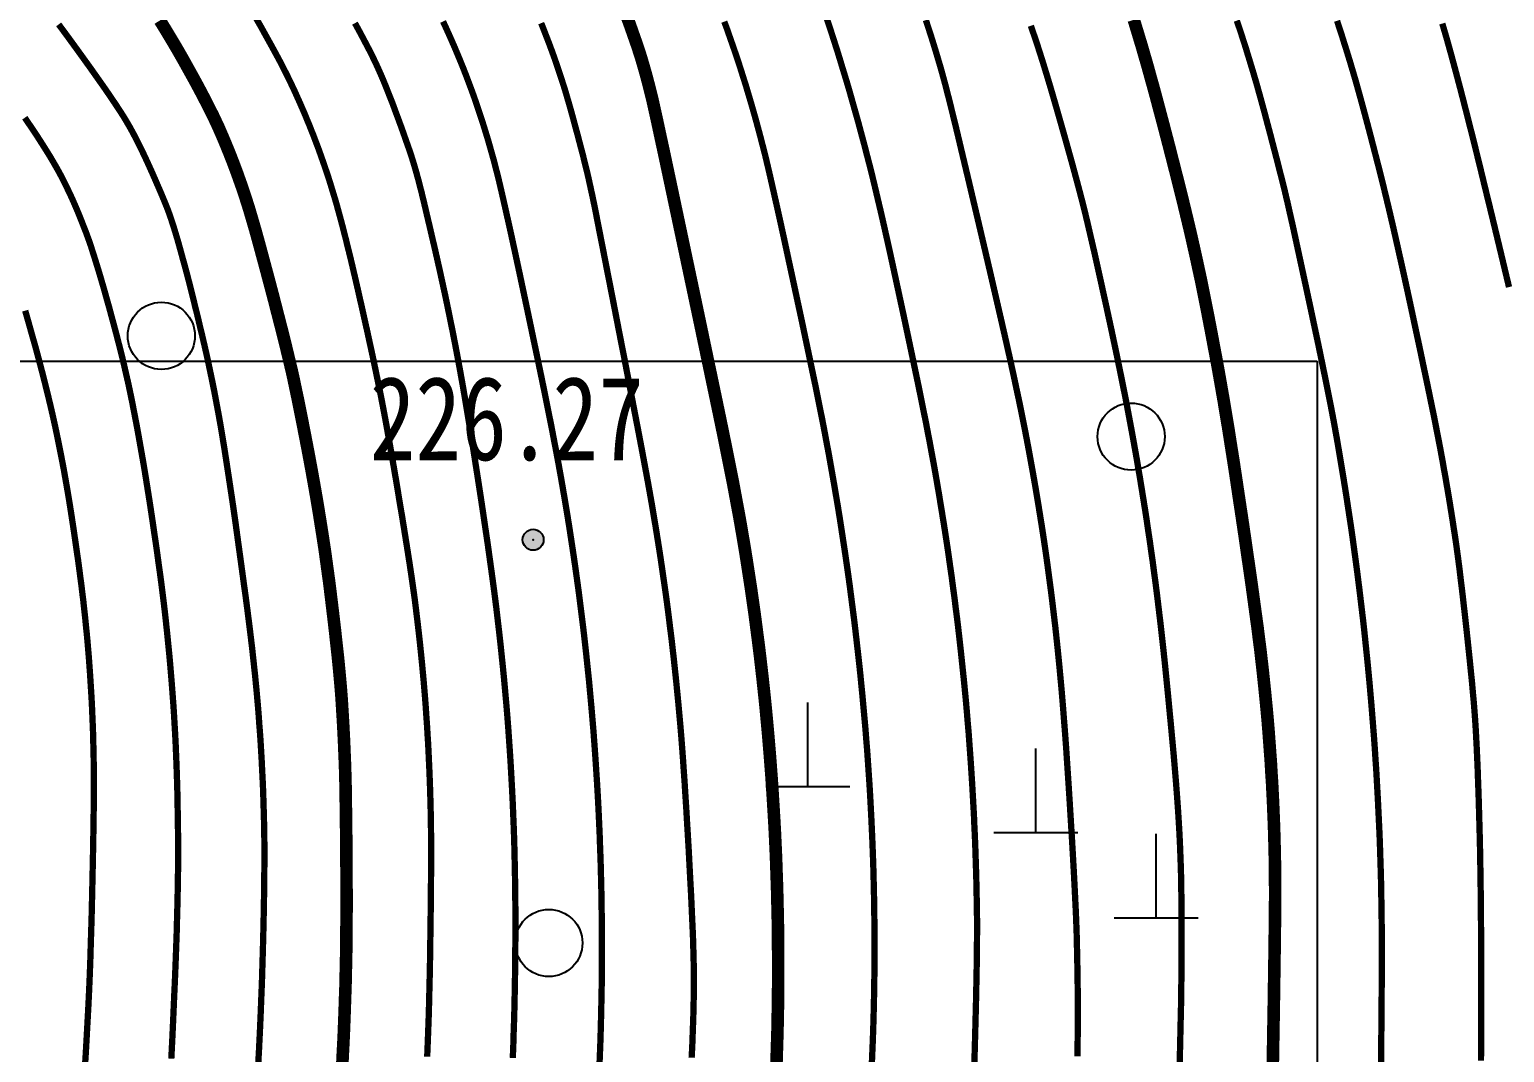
# Model space of a CAD drawing. Extents: x 36524600 to 36525730, y 2746759 to 2747713.
# Drawn here: x 36525131.91 to 36525149.49, y 2747463.24 to 2747475.43 of the extents above; entities that cross this region are included whole.
import ezdxf
from ezdxf.enums import TextEntityAlignment as Align

# ---------------------------------------------------------------- set-up
doc = ezdxf.new("R2010")
doc.units = 0
doc.header["$LTSCALE"] = 1000
doc.header["$MEASUREMENT"] = 0
for name, color, linetype in [('DGX', 251, 'Continuous'), ('DLDW', 11, 'Continuous'), ('GCD', 252, 'Continuous'), ('PP-DX-PT', 251, 'Continuous'), ('ZBTZ', 3, 'Continuous'), ('ZDH', 1, 'Continuous')]:
    doc.layers.add(name, color=color, linetype=linetype)
doc.styles.add('正等线体', font='宋体.shx', dxfattribs={"bigfont": '@@gbcbig.shx'})

# ---------------------------------------------------------------- blocks, each defined once
blk = doc.blocks.new('gc326')
blk.add_circle((0, 0), 0.8)
blk = doc.blocks.new('gc200')
h = blk.add_hatch(color=256)
edge = h.paths.add_edge_path()
edge.add_arc((0, 0), 0.25, 0, 360)
blk.add_circle((0, 0), 0.25)
blk = doc.blocks.new('Gc111')
for p, q in [((0, 0), (0, 2)), ((-1, 0), (1, 0))]:
    blk.add_line(p, q)
blk = doc.blocks.new('dxt')
at = {"color": 253, "elevation": 205.975}
blk.add_lwpolyline([(36524871.752, 2747471.477), (36525147.251, 2747471.477), (36525147.251, 2747245.683), (36524871.752, 2747245.683)], close=True, dxfattribs=at)
at = {"layer": 'DGX', "color": 253, "linetype": 'Continuous', "flags": 128}
for points, const_width in [([(36525149.539, 2747472.36), (36525149.495, 2747472.544), (36525149.445, 2747472.754), (36525149.389, 2747472.987), (36525149.327, 2747473.244), (36525149.258, 2747473.526), (36525149.184, 2747473.832), (36525149.108, 2747474.138), (36525149.036, 2747474.422), (36525148.969, 2747474.683), (36525148.906, 2747474.921), (36525148.848, 2747475.136), (36525148.794, 2747475.329), (36525148.744, 2747475.499)], 0.075), ([(36525147.49, 2747475.532), (36525147.517, 2747475.448), (36525147.545, 2747475.364), (36525147.571, 2747475.28), (36525147.598, 2747475.195), (36525147.624, 2747475.111), (36525147.65, 2747475.026), (36525147.675, 2747474.941), (36525147.7, 2747474.857), (36525147.726, 2747474.766), (36525147.754, 2747474.665), (36525147.785, 2747474.553), (36525147.818, 2747474.43), (36525147.854, 2747474.296), (36525147.892, 2747474.152), (36525147.932, 2747473.997), (36525147.975, 2747473.831), (36525148.02, 2747473.654), (36525148.066, 2747473.466), (36525148.114, 2747473.266), (36525148.163, 2747473.056), (36525148.213, 2747472.835), (36525148.265, 2747472.603), (36525148.319, 2747472.359), (36525148.374, 2747472.105), (36525148.427, 2747471.856), (36525148.476, 2747471.628), (36525148.519, 2747471.422), (36525148.558, 2747471.238), (36525148.592, 2747471.075), (36525148.621, 2747470.934), (36525148.646, 2747470.815), (36525148.665, 2747470.717), (36525148.682, 2747470.63), (36525148.699, 2747470.543), (36525148.716, 2747470.456), (36525148.732, 2747470.369), (36525148.748, 2747470.282), (36525148.763, 2747470.195), (36525148.779, 2747470.108), (36525148.794, 2747470.02), (36525148.809, 2747469.933), (36525148.824, 2747469.846), (36525148.838, 2747469.758), (36525148.852, 2747469.671), (36525148.866, 2747469.583), (36525148.879, 2747469.496), (36525148.893, 2747469.408), (36525148.906, 2747469.32), (36525148.919, 2747469.227), (36525148.933, 2747469.123), (36525148.948, 2747469.008), (36525148.963, 2747468.881), (36525148.98, 2747468.744), (36525148.997, 2747468.595), (36525149.015, 2747468.436), (36525149.034, 2747468.265), (36525149.052, 2747468.095), (36525149.069, 2747467.935), (36525149.084, 2747467.786), (36525149.098, 2747467.649), (36525149.109, 2747467.522), (36525149.12, 2747467.406), (36525149.128, 2747467.301), (36525149.135, 2747467.207), (36525149.141, 2747467.114), (36525149.147, 2747467.009), (36525149.153, 2747466.892), (36525149.159, 2747466.765), (36525149.165, 2747466.627), (36525149.17, 2747466.478), (36525149.176, 2747466.317), (36525149.181, 2747466.146), (36525149.186, 2747465.966), (36525149.191, 2747465.782), (36525149.195, 2747465.594), (36525149.198, 2747465.401), (36525149.201, 2747465.203), (36525149.203, 2747465.001), (36525149.205, 2747464.794), (36525149.206, 2747464.583), (36525149.207, 2747464.37), (36525149.207, 2747464.16), (36525149.207, 2747463.952), (36525149.207, 2747463.747), (36525149.207, 2747463.543), (36525149.206, 2747463.342), (36525149.205, 2747463.143)], 0.075), ([(36525146.295, 2747475.534), (36525146.322, 2747475.456), (36525146.346, 2747475.385), (36525146.366, 2747475.321), (36525146.386, 2747475.261), (36525146.405, 2747475.201), (36525146.423, 2747475.14), (36525146.442, 2747475.08), (36525146.46, 2747475.019), (36525146.479, 2747474.958), (36525146.497, 2747474.897), (36525146.515, 2747474.836), (36525146.534, 2747474.771), (36525146.554, 2747474.698), (36525146.577, 2747474.617), (36525146.601, 2747474.529), (36525146.627, 2747474.433), (36525146.654, 2747474.33), (36525146.684, 2747474.219), (36525146.715, 2747474.1), (36525146.746, 2747473.981), (36525146.775, 2747473.87), (36525146.801, 2747473.766), (36525146.826, 2747473.67), (36525146.848, 2747473.582), (36525146.868, 2747473.501), (36525146.885, 2747473.428), (36525146.901, 2747473.362), (36525146.917, 2747473.289), (36525146.939, 2747473.192), (36525146.966, 2747473.073), (36525146.997, 2747472.929), (36525147.033, 2747472.763), (36525147.074, 2747472.573), (36525147.12, 2747472.361), (36525147.171, 2747472.124), (36525147.222, 2747471.884), (36525147.27, 2747471.66), (36525147.313, 2747471.451), (36525147.353, 2747471.257), (36525147.389, 2747471.078), (36525147.421, 2747470.915), (36525147.449, 2747470.768), (36525147.473, 2747470.635), (36525147.495, 2747470.511), (36525147.516, 2747470.386), (36525147.537, 2747470.262), (36525147.558, 2747470.137), (36525147.578, 2747470.012), (36525147.598, 2747469.887), (36525147.617, 2747469.762), (36525147.636, 2747469.637), (36525147.655, 2747469.512), (36525147.673, 2747469.387), (36525147.69, 2747469.262), (36525147.707, 2747469.137), (36525147.724, 2747469.011), (36525147.74, 2747468.886), (36525147.756, 2747468.76), (36525147.771, 2747468.635), (36525147.786, 2747468.509), (36525147.801, 2747468.384), (36525147.815, 2747468.258), (36525147.828, 2747468.132), (36525147.841, 2747468.007), (36525147.854, 2747467.881), (36525147.866, 2747467.755), (36525147.878, 2747467.629), (36525147.889, 2747467.503), (36525147.9, 2747467.377), (36525147.91, 2747467.251), (36525147.92, 2747467.125), (36525147.93, 2747466.999), (36525147.939, 2747466.873), (36525147.947, 2747466.747), (36525147.956, 2747466.621), (36525147.963, 2747466.495), (36525147.97, 2747466.368), (36525147.977, 2747466.242), (36525147.983, 2747466.116), (36525147.989, 2747465.99), (36525147.995, 2747465.863), (36525148, 2747465.737), (36525148.004, 2747465.611), (36525148.008, 2747465.484), (36525148.012, 2747465.358), (36525148.015, 2747465.232), (36525148.017, 2747465.105), (36525148.019, 2747464.979), (36525148.021, 2747464.852), (36525148.022, 2747464.726), (36525148.023, 2747464.599), (36525148.023, 2747464.459), (36525148.023, 2747464.291), (36525148.022, 2747464.095), (36525148.021, 2747463.87), (36525148.019, 2747463.618), (36525148.016, 2747463.338), (36525148.013, 2747463.03)], 0.075), ([(36525145.067, 2747475.544), (36525145.082, 2747475.498), (36525145.097, 2747475.447), (36525145.114, 2747475.392), (36525145.132, 2747475.332), (36525145.152, 2747475.266), (36525145.173, 2747475.196), (36525145.194, 2747475.121), (36525145.218, 2747475.04), (36525145.243, 2747474.951), (36525145.269, 2747474.856), (36525145.298, 2747474.753), (36525145.328, 2747474.643), (36525145.359, 2747474.526), (36525145.392, 2747474.402), (36525145.427, 2747474.27), (36525145.462, 2747474.136), (36525145.497, 2747474.002), (36525145.531, 2747473.868), (36525145.565, 2747473.736), (36525145.598, 2747473.605), (36525145.631, 2747473.474), (36525145.663, 2747473.344), (36525145.694, 2747473.215), (36525145.725, 2747473.086), (36525145.755, 2747472.957), (36525145.784, 2747472.828), (36525145.813, 2747472.699), (36525145.841, 2747472.569), (36525145.869, 2747472.44), (36525145.895, 2747472.31), (36525145.921, 2747472.18), (36525145.947, 2747472.05), (36525145.972, 2747471.92), (36525145.997, 2747471.79), (36525146.021, 2747471.66), (36525146.046, 2747471.53), (36525146.07, 2747471.399), (36525146.093, 2747471.269), (36525146.116, 2747471.138), (36525146.14, 2747471.001), (36525146.165, 2747470.849), (36525146.193, 2747470.683), (36525146.221, 2747470.502), (36525146.252, 2747470.307), (36525146.284, 2747470.098), (36525146.317, 2747469.875), (36525146.353, 2747469.637), (36525146.388, 2747469.4), (36525146.42, 2747469.178), (36525146.45, 2747468.972), (36525146.477, 2747468.781), (36525146.501, 2747468.605), (36525146.523, 2747468.444), (36525146.543, 2747468.299), (36525146.559, 2747468.168), (36525146.575, 2747468.046), (36525146.589, 2747467.923), (36525146.603, 2747467.801), (36525146.616, 2747467.678), (36525146.629, 2747467.555), (36525146.641, 2747467.433), (36525146.653, 2747467.31), (36525146.664, 2747467.187), (36525146.674, 2747467.064), (36525146.683, 2747466.941), (36525146.692, 2747466.818), (36525146.701, 2747466.695), (36525146.708, 2747466.571), (36525146.716, 2747466.448), (36525146.722, 2747466.325), (36525146.728, 2747466.202), (36525146.733, 2747466.078), (36525146.738, 2747465.955), (36525146.742, 2747465.832), (36525146.745, 2747465.708), (36525146.748, 2747465.585), (36525146.75, 2747465.462), (36525146.751, 2747465.338), (36525146.752, 2747465.215), (36525146.752, 2747465.059), (36525146.75, 2747464.84), (36525146.747, 2747464.557), (36525146.742, 2747464.21), (36525146.736, 2747463.799), (36525146.728, 2747463.324), (36525146.719, 2747462.785)], 0.15), ([(36525145.611, 2747462.998), (36525145.619, 2747463.29), (36525145.625, 2747463.563), (36525145.631, 2747463.817), (36525145.634, 2747464.052), (36525145.637, 2747464.269), (36525145.638, 2747464.467), (36525145.638, 2747464.651), (36525145.638, 2747464.827), (36525145.637, 2747464.996), (36525145.634, 2747465.157), (36525145.632, 2747465.309), (36525145.628, 2747465.454), (36525145.623, 2747465.591), (36525145.618, 2747465.721), (36525145.612, 2747465.85), (36525145.604, 2747465.987), (36525145.595, 2747466.131), (36525145.584, 2747466.284), (36525145.572, 2747466.444), (36525145.558, 2747466.612), (36525145.543, 2747466.788), (36525145.526, 2747466.971), (36525145.509, 2747467.155), (36525145.492, 2747467.33), (36525145.476, 2747467.498), (36525145.46, 2747467.658), (36525145.445, 2747467.81), (36525145.43, 2747467.954), (36525145.415, 2747468.091), (36525145.401, 2747468.219), (36525145.387, 2747468.344), (36525145.372, 2747468.468), (36525145.357, 2747468.593), (36525145.342, 2747468.717), (36525145.326, 2747468.841), (36525145.309, 2747468.966), (36525145.293, 2747469.09), (36525145.275, 2747469.214), (36525145.258, 2747469.338), (36525145.239, 2747469.462), (36525145.221, 2747469.586), (36525145.202, 2747469.71), (36525145.182, 2747469.834), (36525145.162, 2747469.958), (36525145.142, 2747470.081), (36525145.121, 2747470.205), (36525145.1, 2747470.328), (36525145.078, 2747470.452), (36525145.056, 2747470.575), (36525145.033, 2747470.699), (36525145.01, 2747470.822), (36525144.987, 2747470.945), (36525144.963, 2747471.068), (36525144.938, 2747471.191), (36525144.913, 2747471.316), (36525144.886, 2747471.447), (36525144.858, 2747471.583), (36525144.828, 2747471.724), (36525144.797, 2747471.871), (36525144.764, 2747472.022), (36525144.73, 2747472.179), (36525144.694, 2747472.341), (36525144.659, 2747472.5), (36525144.626, 2747472.649), (36525144.595, 2747472.787), (36525144.565, 2747472.915), (36525144.538, 2747473.032), (36525144.513, 2747473.139), (36525144.49, 2747473.235), (36525144.469, 2747473.321), (36525144.447, 2747473.406), (36525144.422, 2747473.502), (36525144.394, 2747473.607), (36525144.363, 2747473.722), (36525144.329, 2747473.848), (36525144.291, 2747473.983), (36525144.251, 2747474.127), (36525144.207, 2747474.282), (36525144.163, 2747474.437), (36525144.121, 2747474.582), (36525144.082, 2747474.716), (36525144.045, 2747474.84), (36525144.01, 2747474.955), (36525143.978, 2747475.059), (36525143.948, 2747475.153), (36525143.921, 2747475.237), (36525143.895, 2747475.316), (36525143.868, 2747475.394), (36525143.841, 2747475.473)], 0.075), ([(36525142.59, 2747475.54), (36525142.615, 2747475.464), (36525142.64, 2747475.388), (36525142.664, 2747475.312), (36525142.688, 2747475.235), (36525142.711, 2747475.159), (36525142.734, 2747475.082), (36525142.757, 2747475.005), (36525142.779, 2747474.928), (36525142.8, 2747474.851), (36525142.821, 2747474.774), (36525142.841, 2747474.696), (36525142.865, 2747474.603), (36525142.896, 2747474.478), (36525142.935, 2747474.321), (36525142.98, 2747474.133), (36525143.032, 2747473.913), (36525143.092, 2747473.662), (36525143.159, 2747473.378), (36525143.233, 2747473.064), (36525143.308, 2747472.744), (36525143.377, 2747472.448), (36525143.44, 2747472.174), (36525143.498, 2747471.923), (36525143.55, 2747471.695), (36525143.596, 2747471.49), (36525143.636, 2747471.308), (36525143.67, 2747471.148), (36525143.702, 2747471), (36525143.732, 2747470.852), (36525143.762, 2747470.703), (36525143.791, 2747470.554), (36525143.819, 2747470.405), (36525143.846, 2747470.257), (36525143.873, 2747470.107), (36525143.899, 2747469.958), (36525143.924, 2747469.809), (36525143.948, 2747469.659), (36525143.972, 2747469.51), (36525143.995, 2747469.36), (36525144.017, 2747469.21), (36525144.038, 2747469.06), (36525144.058, 2747468.91), (36525144.078, 2747468.76), (36525144.097, 2747468.609), (36525144.115, 2747468.459), (36525144.133, 2747468.308), (36525144.149, 2747468.158), (36525144.165, 2747468.007), (36525144.18, 2747467.856), (36525144.194, 2747467.706), (36525144.208, 2747467.555), (36525144.221, 2747467.399), (36525144.234, 2747467.232), (36525144.248, 2747467.055), (36525144.262, 2747466.867), (36525144.275, 2747466.67), (36525144.289, 2747466.461), (36525144.303, 2747466.242), (36525144.317, 2747466.013), (36525144.331, 2747465.787), (36525144.343, 2747465.577), (36525144.354, 2747465.383), (36525144.363, 2747465.205), (36525144.371, 2747465.044), (36525144.378, 2747464.899), (36525144.383, 2747464.77), (36525144.387, 2747464.658), (36525144.389, 2747464.553), (36525144.392, 2747464.449), (36525144.394, 2747464.345), (36525144.396, 2747464.24), (36525144.398, 2747464.136), (36525144.399, 2747464.032), (36525144.4, 2747463.927), (36525144.4, 2747463.823), (36525144.401, 2747463.719), (36525144.401, 2747463.614), (36525144.4, 2747463.51), (36525144.399, 2747463.405), (36525144.398, 2747463.301), (36525144.397, 2747463.197)], 0.075), ([(36525141.409, 2747475.561), (36525141.441, 2747475.464), (36525141.474, 2747475.364), (36525141.507, 2747475.261), (36525141.541, 2747475.155), (36525141.574, 2747475.046), (36525141.608, 2747474.934), (36525141.643, 2747474.82), (36525141.678, 2747474.702), (36525141.712, 2747474.581), (36525141.747, 2747474.457), (36525141.783, 2747474.33), (36525141.818, 2747474.199), (36525141.854, 2747474.066), (36525141.889, 2747473.93), (36525141.927, 2747473.784), (36525141.967, 2747473.622), (36525142.009, 2747473.444), (36525142.055, 2747473.25), (36525142.103, 2747473.039), (36525142.154, 2747472.812), (36525142.207, 2747472.569), (36525142.263, 2747472.31), (36525142.319, 2747472.051), (36525142.37, 2747471.811), (36525142.417, 2747471.589), (36525142.46, 2747471.385), (36525142.499, 2747471.2), (36525142.533, 2747471.032), (36525142.563, 2747470.883), (36525142.59, 2747470.752), (36525142.613, 2747470.63), (36525142.637, 2747470.508), (36525142.659, 2747470.386), (36525142.682, 2747470.264), (36525142.704, 2747470.141), (36525142.725, 2747470.019), (36525142.746, 2747469.896), (36525142.766, 2747469.774), (36525142.786, 2747469.651), (36525142.806, 2747469.528), (36525142.825, 2747469.406), (36525142.844, 2747469.283), (36525142.862, 2747469.16), (36525142.879, 2747469.037), (36525142.897, 2747468.914), (36525142.913, 2747468.79), (36525142.93, 2747468.667), (36525142.945, 2747468.544), (36525142.961, 2747468.421), (36525142.976, 2747468.297), (36525142.99, 2747468.174), (36525143.004, 2747468.05), (36525143.017, 2747467.927), (36525143.03, 2747467.803), (36525143.043, 2747467.68), (36525143.055, 2747467.556), (36525143.067, 2747467.432), (36525143.078, 2747467.308), (36525143.088, 2747467.184), (36525143.099, 2747467.061), (36525143.108, 2747466.937), (36525143.117, 2747466.813), (36525143.126, 2747466.689), (36525143.134, 2747466.565), (36525143.142, 2747466.441), (36525143.149, 2747466.317), (36525143.156, 2747466.193), (36525143.163, 2747466.069), (36525143.168, 2747465.944), (36525143.174, 2747465.82), (36525143.179, 2747465.696), (36525143.183, 2747465.572), (36525143.187, 2747465.448), (36525143.191, 2747465.323), (36525143.193, 2747465.199), (36525143.196, 2747465.075), (36525143.198, 2747464.951), (36525143.2, 2747464.826), (36525143.2, 2747464.688), (36525143.199, 2747464.523), (36525143.197, 2747464.33), (36525143.193, 2747464.11), (36525143.188, 2747463.863), (36525143.181, 2747463.588), (36525143.173, 2747463.285), (36525143.163, 2747462.956)], 0.075), ([(36525141.943, 2747463.025), (36525141.951, 2747463.217), (36525141.958, 2747463.385), (36525141.963, 2747463.53), (36525141.967, 2747463.662), (36525141.97, 2747463.794), (36525141.973, 2747463.927), (36525141.975, 2747464.059), (36525141.977, 2747464.191), (36525141.978, 2747464.324), (36525141.978, 2747464.456), (36525141.978, 2747464.588), (36525141.978, 2747464.721), (36525141.976, 2747464.853), (36525141.975, 2747464.985), (36525141.972, 2747465.118), (36525141.969, 2747465.25), (36525141.966, 2747465.382), (36525141.962, 2747465.514), (36525141.957, 2747465.647), (36525141.952, 2747465.779), (36525141.946, 2747465.911), (36525141.94, 2747466.043), (36525141.933, 2747466.175), (36525141.926, 2747466.308), (36525141.918, 2747466.44), (36525141.909, 2747466.572), (36525141.9, 2747466.704), (36525141.891, 2747466.836), (36525141.88, 2747466.968), (36525141.87, 2747467.1), (36525141.858, 2747467.231), (36525141.846, 2747467.363), (36525141.834, 2747467.495), (36525141.821, 2747467.627), (36525141.808, 2747467.759), (36525141.794, 2747467.89), (36525141.779, 2747468.022), (36525141.764, 2747468.153), (36525141.749, 2747468.285), (36525141.733, 2747468.416), (36525141.716, 2747468.547), (36525141.699, 2747468.679), (36525141.682, 2747468.81), (36525141.664, 2747468.941), (36525141.645, 2747469.072), (36525141.626, 2747469.203), (36525141.606, 2747469.334), (36525141.586, 2747469.465), (36525141.566, 2747469.596), (36525141.545, 2747469.726), (36525141.523, 2747469.857), (36525141.501, 2747469.987), (36525141.478, 2747470.118), (36525141.455, 2747470.248), (36525141.432, 2747470.378), (36525141.407, 2747470.509), (36525141.383, 2747470.639), (36525141.358, 2747470.769), (36525141.332, 2747470.898), (36525141.304, 2747471.036), (36525141.273, 2747471.191), (36525141.237, 2747471.361), (36525141.198, 2747471.548), (36525141.155, 2747471.751), (36525141.109, 2747471.97), (36525141.058, 2747472.206), (36525141.004, 2747472.457), (36525140.95, 2747472.706), (36525140.901, 2747472.934), (36525140.856, 2747473.139), (36525140.815, 2747473.323), (36525140.779, 2747473.484), (36525140.747, 2747473.624), (36525140.72, 2747473.743), (36525140.697, 2747473.839), (36525140.677, 2747473.925), (36525140.655, 2747474.01), (36525140.633, 2747474.095), (36525140.611, 2747474.18), (36525140.588, 2747474.265), (36525140.565, 2747474.35), (36525140.541, 2747474.435), (36525140.517, 2747474.519), (36525140.492, 2747474.604), (36525140.467, 2747474.688), (36525140.442, 2747474.772), (36525140.415, 2747474.856), (36525140.389, 2747474.94), (36525140.362, 2747475.023), (36525140.334, 2747475.107), (36525140.306, 2747475.19), (36525140.277, 2747475.273), (36525140.248, 2747475.356), (36525140.219, 2747475.439), (36525140.188, 2747475.522)], 0.075), ([(36525139.03, 2747475.575), (36525139.066, 2747475.478), (36525139.098, 2747475.386), (36525139.128, 2747475.301), (36525139.155, 2747475.223), (36525139.178, 2747475.152), (36525139.199, 2747475.087), (36525139.216, 2747475.028), (36525139.232, 2747474.973), (36525139.248, 2747474.917), (36525139.263, 2747474.862), (36525139.278, 2747474.806), (36525139.292, 2747474.751), (36525139.306, 2747474.695), (36525139.32, 2747474.639), (36525139.334, 2747474.583), (36525139.352, 2747474.501), (36525139.382, 2747474.367), (36525139.422, 2747474.18), (36525139.474, 2747473.94), (36525139.536, 2747473.648), (36525139.609, 2747473.304), (36525139.693, 2747472.907), (36525139.788, 2747472.458), (36525139.884, 2747472.004), (36525139.97, 2747471.594), (36525140.047, 2747471.227), (36525140.115, 2747470.903), (36525140.173, 2747470.623), (36525140.221, 2747470.385), (36525140.26, 2747470.191), (36525140.29, 2747470.041), (36525140.314, 2747469.911), (36525140.338, 2747469.782), (36525140.362, 2747469.653), (36525140.385, 2747469.524), (36525140.407, 2747469.394), (36525140.429, 2747469.264), (36525140.45, 2747469.135), (36525140.47, 2747469.005), (36525140.49, 2747468.875), (36525140.51, 2747468.745), (36525140.528, 2747468.615), (36525140.547, 2747468.485), (36525140.564, 2747468.355), (36525140.581, 2747468.224), (36525140.598, 2747468.094), (36525140.614, 2747467.963), (36525140.629, 2747467.833), (36525140.644, 2747467.702), (36525140.658, 2747467.572), (36525140.672, 2747467.441), (36525140.685, 2747467.31), (36525140.697, 2747467.179), (36525140.709, 2747467.049), (36525140.72, 2747466.918), (36525140.731, 2747466.787), (36525140.741, 2747466.656), (36525140.751, 2747466.524), (36525140.76, 2747466.393), (36525140.768, 2747466.262), (36525140.776, 2747466.131), (36525140.784, 2747466), (36525140.791, 2747465.868), (36525140.797, 2747465.737), (36525140.803, 2747465.606), (36525140.808, 2747465.474), (36525140.812, 2747465.343), (36525140.817, 2747465.212), (36525140.82, 2747465.08), (36525140.823, 2747464.949), (36525140.826, 2747464.817), (36525140.828, 2747464.686), (36525140.829, 2747464.555), (36525140.83, 2747464.423), (36525140.83, 2747464.292), (36525140.83, 2747464.16), (36525140.83, 2747464.029), (36525140.828, 2747463.897), (36525140.827, 2747463.766), (36525140.824, 2747463.634), (36525140.822, 2747463.503), (36525140.818, 2747463.372), (36525140.814, 2747463.24), (36525140.81, 2747463.109)], 0.15), ([(36525139.799, 2747463.18), (36525139.804, 2747463.269), (36525139.808, 2747463.357), (36525139.811, 2747463.446), (36525139.814, 2747463.535), (36525139.818, 2747463.623), (36525139.82, 2747463.712), (36525139.822, 2747463.801), (36525139.824, 2747463.89), (36525139.825, 2747463.978), (36525139.826, 2747464.067), (36525139.825, 2747464.156), (36525139.825, 2747464.244), (36525139.823, 2747464.333), (36525139.821, 2747464.422), (36525139.818, 2747464.516), (36525139.815, 2747464.621), (36525139.81, 2747464.738), (36525139.804, 2747464.865), (36525139.798, 2747465.004), (36525139.791, 2747465.153), (36525139.782, 2747465.314), (36525139.773, 2747465.486), (36525139.764, 2747465.661), (36525139.754, 2747465.83), (36525139.744, 2747465.993), (36525139.735, 2747466.151), (36525139.725, 2747466.303), (36525139.716, 2747466.45), (36525139.706, 2747466.591), (36525139.697, 2747466.726), (36525139.687, 2747466.859), (36525139.677, 2747466.991), (36525139.666, 2747467.124), (36525139.654, 2747467.256), (36525139.642, 2747467.389), (36525139.629, 2747467.521), (36525139.616, 2747467.654), (36525139.602, 2747467.786), (36525139.588, 2747467.918), (36525139.573, 2747468.05), (36525139.558, 2747468.182), (36525139.541, 2747468.314), (36525139.525, 2747468.446), (36525139.508, 2747468.578), (36525139.49, 2747468.71), (36525139.471, 2747468.842), (36525139.452, 2747468.973), (36525139.433, 2747469.105), (36525139.413, 2747469.236), (36525139.392, 2747469.368), (36525139.371, 2747469.499), (36525139.349, 2747469.63), (36525139.327, 2747469.761), (36525139.304, 2747469.892), (36525139.278, 2747470.037), (36525139.246, 2747470.209), (36525139.209, 2747470.408), (36525139.166, 2747470.634), (36525139.117, 2747470.888), (36525139.063, 2747471.169), (36525139.004, 2747471.477), (36525138.938, 2747471.812), (36525138.874, 2747472.142), (36525138.817, 2747472.433), (36525138.767, 2747472.687), (36525138.725, 2747472.902), (36525138.69, 2747473.079), (36525138.663, 2747473.218), (36525138.643, 2747473.319), (36525138.63, 2747473.381), (36525138.621, 2747473.425), (36525138.612, 2747473.468), (36525138.602, 2747473.511), (36525138.593, 2747473.555), (36525138.583, 2747473.598), (36525138.574, 2747473.641), (36525138.564, 2747473.684), (36525138.554, 2747473.728), (36525138.543, 2747473.773), (36525138.53, 2747473.825), (36525138.516, 2747473.881), (36525138.501, 2747473.943), (36525138.483, 2747474.01), (36525138.464, 2747474.082), (36525138.444, 2747474.16), (36525138.421, 2747474.243), (36525138.399, 2747474.325), (36525138.378, 2747474.403), (36525138.358, 2747474.475), (36525138.339, 2747474.542), (36525138.321, 2747474.603), (36525138.305, 2747474.659), (36525138.29, 2747474.709), (36525138.276, 2747474.754), (36525138.262, 2747474.796), (36525138.249, 2747474.838), (36525138.235, 2747474.88), (36525138.221, 2747474.922), (36525138.207, 2747474.964), (36525138.193, 2747475.006), (36525138.178, 2747475.048), (36525138.164, 2747475.09), (36525138.149, 2747475.131), (36525138.134, 2747475.173), (36525138.118, 2747475.215), (36525138.103, 2747475.256), (36525138.087, 2747475.298), (36525138.071, 2747475.339), (36525138.055, 2747475.38), (36525138.039, 2747475.421), (36525138.023, 2747475.463), (36525138.006, 2747475.504)], 0.075), ([(36525138.701, 2747463.093), (36525138.707, 2747463.246), (36525138.713, 2747463.399), (36525138.717, 2747463.552), (36525138.721, 2747463.704), (36525138.724, 2747463.857), (36525138.727, 2747464.01), (36525138.729, 2747464.163), (36525138.73, 2747464.316), (36525138.73, 2747464.468), (36525138.73, 2747464.621), (36525138.729, 2747464.774), (36525138.727, 2747464.927), (36525138.725, 2747465.08), (36525138.722, 2747465.232), (36525138.718, 2747465.385), (36525138.714, 2747465.538), (36525138.708, 2747465.691), (36525138.703, 2747465.843), (36525138.696, 2747465.996), (36525138.689, 2747466.149), (36525138.681, 2747466.301), (36525138.672, 2747466.454), (36525138.662, 2747466.606), (36525138.652, 2747466.759), (36525138.641, 2747466.911), (36525138.63, 2747467.063), (36525138.617, 2747467.216), (36525138.604, 2747467.368), (36525138.59, 2747467.52), (36525138.576, 2747467.672), (36525138.56, 2747467.824), (36525138.544, 2747467.976), (36525138.527, 2747468.128), (36525138.51, 2747468.28), (36525138.491, 2747468.431), (36525138.472, 2747468.583), (36525138.453, 2747468.734), (36525138.432, 2747468.886), (36525138.411, 2747469.037), (36525138.389, 2747469.188), (36525138.366, 2747469.339), (36525138.343, 2747469.49), (36525138.319, 2747469.641), (36525138.294, 2747469.792), (36525138.268, 2747469.943), (36525138.242, 2747470.093), (36525138.215, 2747470.243), (36525138.187, 2747470.394), (36525138.158, 2747470.544), (36525138.128, 2747470.702), (36525138.093, 2747470.875), (36525138.055, 2747471.065), (36525138.013, 2747471.27), (36525137.967, 2747471.491), (36525137.917, 2747471.728), (36525137.864, 2747471.981), (36525137.807, 2747472.25), (36525137.751, 2747472.514), (36525137.699, 2747472.755), (36525137.652, 2747472.972), (36525137.609, 2747473.165), (36525137.571, 2747473.334), (36525137.538, 2747473.479), (36525137.51, 2747473.6), (36525137.486, 2747473.698), (36525137.464, 2747473.783), (36525137.442, 2747473.869), (36525137.418, 2747473.954), (36525137.394, 2747474.039), (36525137.37, 2747474.123), (36525137.344, 2747474.208), (36525137.318, 2747474.292), (36525137.291, 2747474.376), (36525137.263, 2747474.46), (36525137.235, 2747474.543), (36525137.206, 2747474.627), (36525137.176, 2747474.71), (36525137.145, 2747474.792), (36525137.114, 2747474.875), (36525137.082, 2747474.957), (36525137.049, 2747475.039), (36525137.015, 2747475.121), (36525136.981, 2747475.202), (36525136.946, 2747475.283), (36525136.91, 2747475.364), (36525136.874, 2747475.444), (36525136.837, 2747475.524)], 0.075), ([(36525137.668, 2747463.177), (36525137.674, 2747463.322), (36525137.678, 2747463.467), (36525137.683, 2747463.612), (36525137.687, 2747463.757), (36525137.69, 2747463.902), (36525137.693, 2747464.048), (36525137.695, 2747464.193), (36525137.697, 2747464.338), (36525137.698, 2747464.483), (36525137.699, 2747464.628), (36525137.699, 2747464.773), (36525137.699, 2747464.918), (36525137.698, 2747465.063), (36525137.696, 2747465.209), (36525137.694, 2747465.354), (36525137.691, 2747465.499), (36525137.688, 2747465.644), (36525137.684, 2747465.789), (36525137.679, 2747465.933), (36525137.673, 2747466.078), (36525137.667, 2747466.223), (36525137.66, 2747466.368), (36525137.652, 2747466.513), (36525137.644, 2747466.658), (36525137.635, 2747466.802), (36525137.625, 2747466.947), (36525137.615, 2747467.092), (36525137.604, 2747467.236), (36525137.592, 2747467.381), (36525137.579, 2747467.525), (36525137.566, 2747467.67), (36525137.552, 2747467.814), (36525137.537, 2747467.958), (36525137.522, 2747468.102), (36525137.506, 2747468.247), (36525137.489, 2747468.391), (36525137.472, 2747468.535), (36525137.454, 2747468.678), (36525137.435, 2747468.822), (36525137.415, 2747468.97), (36525137.393, 2747469.128), (36525137.37, 2747469.294), (36525137.344, 2747469.469), (36525137.317, 2747469.653), (36525137.288, 2747469.846), (36525137.257, 2747470.048), (36525137.224, 2747470.258), (36525137.191, 2747470.469), (36525137.159, 2747470.671), (36525137.127, 2747470.863), (36525137.096, 2747471.047), (36525137.066, 2747471.221), (36525137.036, 2747471.387), (36525137.007, 2747471.543), (36525136.979, 2747471.69), (36525136.951, 2747471.833), (36525136.922, 2747471.975), (36525136.893, 2747472.117), (36525136.863, 2747472.26), (36525136.832, 2747472.402), (36525136.801, 2747472.544), (36525136.769, 2747472.686), (36525136.737, 2747472.827), (36525136.705, 2747472.962), (36525136.677, 2747473.084), (36525136.651, 2747473.193), (36525136.629, 2747473.288), (36525136.61, 2747473.369), (36525136.593, 2747473.438), (36525136.58, 2747473.493), (36525136.569, 2747473.535), (36525136.56, 2747473.57), (36525136.551, 2747473.605), (36525136.542, 2747473.64), (36525136.532, 2747473.675), (36525136.523, 2747473.71), (36525136.513, 2747473.745), (36525136.503, 2747473.779), (36525136.493, 2747473.814), (36525136.481, 2747473.853), (36525136.466, 2747473.901), (36525136.448, 2747473.956), (36525136.426, 2747474.021), (36525136.4, 2747474.093), (36525136.372, 2747474.174), (36525136.34, 2747474.264), (36525136.304, 2747474.362), (36525136.267, 2747474.461), (36525136.232, 2747474.557), (36525136.196, 2747474.647), (36525136.162, 2747474.733), (36525136.129, 2747474.815), (36525136.096, 2747474.892), (36525136.064, 2747474.964), (36525136.033, 2747475.032), (36525135.998, 2747475.104), (36525135.957, 2747475.186), (36525135.907, 2747475.281), (36525135.851, 2747475.387), (36525135.787, 2747475.504)], 0.075), ([(36525136.648, 2747463.192), (36525136.654, 2747463.341), (36525136.66, 2747463.499), (36525136.666, 2747463.666), (36525136.671, 2747463.842), (36525136.675, 2747464.027), (36525136.68, 2747464.221), (36525136.683, 2747464.424), (36525136.686, 2747464.637), (36525136.689, 2747464.847), (36525136.691, 2747465.043), (36525136.693, 2747465.226), (36525136.694, 2747465.396), (36525136.695, 2747465.551), (36525136.695, 2747465.693), (36525136.694, 2747465.822), (36525136.693, 2747465.937), (36525136.691, 2747466.045), (36525136.689, 2747466.153), (36525136.686, 2747466.262), (36525136.683, 2747466.37), (36525136.679, 2747466.478), (36525136.675, 2747466.586), (36525136.67, 2747466.694), (36525136.665, 2747466.802), (36525136.66, 2747466.91), (36525136.653, 2747467.018), (36525136.647, 2747467.126), (36525136.639, 2747467.234), (36525136.632, 2747467.342), (36525136.624, 2747467.45), (36525136.615, 2747467.558), (36525136.606, 2747467.666), (36525136.596, 2747467.773), (36525136.586, 2747467.881), (36525136.575, 2747467.989), (36525136.564, 2747468.096), (36525136.552, 2747468.204), (36525136.54, 2747468.311), (36525136.527, 2747468.419), (36525136.514, 2747468.526), (36525136.5, 2747468.64), (36525136.482, 2747468.768), (36525136.462, 2747468.908), (36525136.439, 2747469.062), (36525136.413, 2747469.229), (36525136.384, 2747469.41), (36525136.353, 2747469.603), (36525136.318, 2747469.811), (36525136.284, 2747470.018), (36525136.251, 2747470.211), (36525136.22, 2747470.391), (36525136.19, 2747470.558), (36525136.163, 2747470.711), (36525136.137, 2747470.851), (36525136.113, 2747470.977), (36525136.091, 2747471.09), (36525136.069, 2747471.196), (36525136.047, 2747471.303), (36525136.025, 2747471.409), (36525136.003, 2747471.515), (36525135.98, 2747471.621), (36525135.957, 2747471.726), (36525135.934, 2747471.832), (36525135.91, 2747471.938), (36525135.887, 2747472.041), (36525135.865, 2747472.141), (36525135.843, 2747472.235), (36525135.823, 2747472.326), (36525135.803, 2747472.412), (36525135.784, 2747472.494), (36525135.766, 2747472.571), (36525135.749, 2747472.644), (36525135.732, 2747472.715), (36525135.715, 2747472.785), (36525135.697, 2747472.856), (36525135.68, 2747472.926), (36525135.662, 2747472.996), (36525135.644, 2747473.066), (36525135.626, 2747473.136), (36525135.607, 2747473.205), (36525135.588, 2747473.274), (36525135.569, 2747473.344), (36525135.549, 2747473.413), (36525135.528, 2747473.481), (36525135.507, 2747473.55), (36525135.486, 2747473.619), (36525135.464, 2747473.687), (36525135.441, 2747473.755), (36525135.418, 2747473.823), (36525135.394, 2747473.891), (36525135.37, 2747473.959), (36525135.346, 2747474.026), (36525135.32, 2747474.093), (36525135.295, 2747474.16), (36525135.268, 2747474.227), (36525135.242, 2747474.294), (36525135.214, 2747474.36), (36525135.187, 2747474.427), (36525135.158, 2747474.493), (36525135.13, 2747474.558), (36525135.1, 2747474.624), (36525135.071, 2747474.689), (36525135.04, 2747474.755), (36525135.009, 2747474.819), (36525134.976, 2747474.888), (36525134.937, 2747474.964), (36525134.894, 2747475.048), (36525134.845, 2747475.139), (36525134.791, 2747475.238), (36525134.732, 2747475.344), (36525134.669, 2747475.458), (36525134.6, 2747475.579)], 0.075), ([(36525133.463, 2747475.536), (36525133.532, 2747475.424), (36525133.6, 2747475.311), (36525133.667, 2747475.198), (36525133.733, 2747475.083), (36525133.797, 2747474.968), (36525133.859, 2747474.857), (36525133.916, 2747474.752), (36525133.968, 2747474.654), (36525134.015, 2747474.563), (36525134.058, 2747474.478), (36525134.097, 2747474.401), (36525134.13, 2747474.331), (36525134.16, 2747474.267), (36525134.186, 2747474.207), (36525134.212, 2747474.147), (36525134.238, 2747474.086), (36525134.263, 2747474.025), (36525134.288, 2747473.964), (36525134.312, 2747473.903), (36525134.336, 2747473.842), (36525134.359, 2747473.78), (36525134.382, 2747473.719), (36525134.404, 2747473.657), (36525134.426, 2747473.595), (36525134.448, 2747473.533), (36525134.469, 2747473.47), (36525134.489, 2747473.408), (36525134.509, 2747473.345), (36525134.529, 2747473.282), (36525134.549, 2747473.213), (36525134.573, 2747473.132), (36525134.6, 2747473.039), (36525134.629, 2747472.934), (36525134.661, 2747472.817), (36525134.696, 2747472.687), (36525134.734, 2747472.546), (36525134.775, 2747472.392), (36525134.816, 2747472.237), (36525134.854, 2747472.089), (36525134.89, 2747471.949), (36525134.924, 2747471.817), (36525134.955, 2747471.693), (36525134.983, 2747471.577), (36525135.009, 2747471.468), (36525135.033, 2747471.368), (36525135.056, 2747471.265), (36525135.08, 2747471.15), (36525135.107, 2747471.023), (36525135.135, 2747470.884), (36525135.165, 2747470.732), (36525135.197, 2747470.568), (36525135.231, 2747470.391), (36525135.266, 2747470.203), (36525135.301, 2747470.008), (36525135.335, 2747469.813), (36525135.367, 2747469.617), (36525135.398, 2747469.421), (36525135.428, 2747469.225), (36525135.455, 2747469.029), (36525135.482, 2747468.832), (36525135.506, 2747468.634), (36525135.529, 2747468.443), (36525135.55, 2747468.264), (36525135.568, 2747468.098), (36525135.585, 2747467.944), (36525135.599, 2747467.802), (36525135.611, 2747467.672), (36525135.621, 2747467.554), (36525135.629, 2747467.449), (36525135.635, 2747467.35), (36525135.641, 2747467.251), (36525135.647, 2747467.152), (36525135.652, 2747467.053), (36525135.657, 2747466.954), (36525135.661, 2747466.855), (36525135.665, 2747466.756), (36525135.669, 2747466.657), (36525135.672, 2747466.551), (36525135.675, 2747466.434), (36525135.677, 2747466.304), (36525135.679, 2747466.161), (36525135.681, 2747466.006), (36525135.683, 2747465.838), (36525135.685, 2747465.659), (36525135.686, 2747465.466), (36525135.687, 2747465.272), (36525135.687, 2747465.086), (36525135.687, 2747464.908), (36525135.686, 2747464.738), (36525135.685, 2747464.577), (36525135.683, 2747464.424), (36525135.68, 2747464.28), (36525135.677, 2747464.143), (36525135.674, 2747464.011), (36525135.669, 2747463.879), (36525135.665, 2747463.746), (36525135.66, 2747463.614), (36525135.655, 2747463.482), (36525135.649, 2747463.35), (36525135.642, 2747463.218), (36525135.636, 2747463.085)], 0.15), ([(36525134.633, 2747463.071), (36525134.644, 2747463.275), (36525134.654, 2747463.478), (36525134.663, 2747463.682), (36525134.671, 2747463.886), (36525134.679, 2747464.09), (36525134.685, 2747464.294), (36525134.691, 2747464.498), (36525134.696, 2747464.695), (36525134.7, 2747464.88), (36525134.703, 2747465.052), (36525134.706, 2747465.211), (36525134.707, 2747465.358), (36525134.708, 2747465.492), (36525134.709, 2747465.613), (36525134.708, 2747465.721), (36525134.707, 2747465.823), (36525134.705, 2747465.925), (36525134.703, 2747466.026), (36525134.7, 2747466.128), (36525134.697, 2747466.23), (36525134.694, 2747466.332), (36525134.69, 2747466.434), (36525134.685, 2747466.535), (36525134.68, 2747466.637), (36525134.675, 2747466.739), (36525134.669, 2747466.84), (36525134.663, 2747466.942), (36525134.656, 2747467.044), (36525134.648, 2747467.145), (36525134.641, 2747467.247), (36525134.633, 2747467.348), (36525134.624, 2747467.45), (36525134.615, 2747467.551), (36525134.605, 2747467.653), (36525134.595, 2747467.754), (36525134.584, 2747467.855), (36525134.573, 2747467.957), (36525134.562, 2747468.058), (36525134.55, 2747468.159), (36525134.537, 2747468.266), (36525134.522, 2747468.386), (36525134.505, 2747468.519), (36525134.486, 2747468.664), (36525134.464, 2747468.822), (36525134.441, 2747468.992), (36525134.416, 2747469.174), (36525134.389, 2747469.37), (36525134.362, 2747469.567), (36525134.335, 2747469.756), (36525134.308, 2747469.936), (36525134.282, 2747470.108), (36525134.257, 2747470.272), (36525134.233, 2747470.427), (36525134.209, 2747470.574), (36525134.186, 2747470.712), (36525134.162, 2747470.846), (36525134.137, 2747470.98), (36525134.112, 2747471.113), (36525134.085, 2747471.247), (36525134.057, 2747471.38), (36525134.029, 2747471.512), (36525133.999, 2747471.645), (36525133.968, 2747471.778), (36525133.937, 2747471.906), (36525133.909, 2747472.026), (36525133.881, 2747472.137), (36525133.856, 2747472.24), (36525133.832, 2747472.335), (36525133.81, 2747472.422), (36525133.79, 2747472.5), (36525133.771, 2747472.57), (36525133.754, 2747472.634), (36525133.737, 2747472.693), (36525133.722, 2747472.749), (36525133.708, 2747472.8), (36525133.695, 2747472.847), (36525133.683, 2747472.89), (36525133.672, 2747472.929), (36525133.661, 2747472.963), (36525133.652, 2747472.996), (36525133.642, 2747473.028), (36525133.632, 2747473.061), (36525133.622, 2747473.093), (36525133.611, 2747473.125), (36525133.601, 2747473.158), (36525133.59, 2747473.19), (36525133.579, 2747473.222), (36525133.566, 2747473.258), (36525133.55, 2747473.301), (36525133.529, 2747473.353), (36525133.505, 2747473.411), (36525133.477, 2747473.478), (36525133.445, 2747473.552), (36525133.41, 2747473.633), (36525133.371, 2747473.722), (36525133.33, 2747473.813), (36525133.29, 2747473.9), (36525133.251, 2747473.982), (36525133.213, 2747474.06), (36525133.175, 2747474.134), (36525133.139, 2747474.203), (36525133.103, 2747474.268), (36525133.068, 2747474.328), (36525133.03, 2747474.391), (36525132.983, 2747474.465), (36525132.928, 2747474.548), (36525132.866, 2747474.64), (36525132.795, 2747474.743), (36525132.716, 2747474.855), (36525132.629, 2747474.978), (36525132.534, 2747475.11), (36525132.437, 2747475.244), (36525132.345, 2747475.37), (36525132.257, 2747475.489)], 0.075), ([(36525133.599, 2747463.169), (36525133.611, 2747463.408), (36525133.622, 2747463.649), (36525133.632, 2747463.883), (36525133.642, 2747464.102), (36525133.65, 2747464.306), (36525133.657, 2747464.495), (36525133.663, 2747464.669), (36525133.667, 2747464.827), (36525133.671, 2747464.971), (36525133.674, 2747465.099), (36525133.676, 2747465.212), (36525133.677, 2747465.311), (36525133.679, 2747465.394), (36525133.68, 2747465.462), (36525133.681, 2747465.515), (36525133.682, 2747465.553), (36525133.682, 2747465.575), (36525133.682, 2747465.583), (36525133.682, 2747465.591), (36525133.682, 2747465.613), (36525133.681, 2747465.651), (36525133.681, 2747465.704), (36525133.68, 2747465.772), (36525133.679, 2747465.855), (36525133.678, 2747465.953), (36525133.676, 2747466.066), (36525133.674, 2747466.187), (36525133.672, 2747466.307), (36525133.669, 2747466.428), (36525133.665, 2747466.548), (36525133.661, 2747466.669), (36525133.656, 2747466.789), (36525133.651, 2747466.91), (36525133.645, 2747467.03), (36525133.638, 2747467.151), (36525133.631, 2747467.271), (36525133.623, 2747467.392), (36525133.614, 2747467.512), (36525133.605, 2747467.632), (36525133.595, 2747467.752), (36525133.585, 2747467.872), (36525133.574, 2747467.993), (36525133.562, 2747468.113), (36525133.55, 2747468.233), (36525133.537, 2747468.353), (36525133.524, 2747468.472), (36525133.51, 2747468.592), (36525133.495, 2747468.712), (36525133.48, 2747468.832), (36525133.464, 2747468.951), (36525133.447, 2747469.071), (36525133.431, 2747469.19), (36525133.414, 2747469.31), (36525133.396, 2747469.429), (36525133.379, 2747469.549), (36525133.361, 2747469.668), (36525133.343, 2747469.788), (36525133.324, 2747469.908), (36525133.305, 2747470.027), (36525133.286, 2747470.146), (36525133.266, 2747470.266), (36525133.245, 2747470.385), (36525133.224, 2747470.504), (36525133.203, 2747470.622), (36525133.181, 2747470.741), (36525133.158, 2747470.859), (36525133.135, 2747470.978), (36525133.111, 2747471.096), (36525133.086, 2747471.214), (36525133.059, 2747471.331), (36525133.032, 2747471.449), (36525133.004, 2747471.566), (36525132.974, 2747471.683), (36525132.944, 2747471.799), (36525132.914, 2747471.912), (36525132.885, 2747472.018), (36525132.859, 2747472.116), (36525132.833, 2747472.207), (36525132.81, 2747472.29), (36525132.788, 2747472.367), (36525132.768, 2747472.435), (36525132.75, 2747472.497), (36525132.733, 2747472.553), (36525132.717, 2747472.605), (36525132.702, 2747472.654), (36525132.688, 2747472.699), (36525132.675, 2747472.74), (36525132.663, 2747472.778), (36525132.652, 2747472.812), (36525132.643, 2747472.843), (36525132.632, 2747472.873), (36525132.621, 2747472.907), (36525132.607, 2747472.944), (36525132.592, 2747472.985), (36525132.576, 2747473.029), (36525132.557, 2747473.076), (36525132.537, 2747473.127), (36525132.516, 2747473.181), (36525132.493, 2747473.237), (36525132.47, 2747473.293), (36525132.446, 2747473.348), (36525132.422, 2747473.403), (36525132.397, 2747473.458), (36525132.371, 2747473.512), (36525132.345, 2747473.566), (36525132.318, 2747473.62), (36525132.29, 2747473.676), (36525132.259, 2747473.734), (36525132.225, 2747473.794), (36525132.188, 2747473.858), (36525132.149, 2747473.924), (36525132.106, 2747473.993), (36525132.061, 2747474.064), (36525132.013, 2747474.139), (36525131.963, 2747474.216), (36525131.909, 2747474.295), (36525131.853, 2747474.377)], 0.075), ([(36525131.858, 2747472.079), (36525131.895, 2747471.949), (36525131.936, 2747471.803), (36525131.979, 2747471.652), (36525132.019, 2747471.504), (36525132.057, 2747471.359), (36525132.093, 2747471.219), (36525132.127, 2747471.081), (36525132.159, 2747470.948), (36525132.189, 2747470.818), (36525132.217, 2747470.691), (36525132.243, 2747470.567), (36525132.268, 2747470.442), (36525132.293, 2747470.317), (36525132.317, 2747470.192), (36525132.339, 2747470.066), (36525132.361, 2747469.941), (36525132.382, 2747469.815), (36525132.402, 2747469.689), (36525132.421, 2747469.565), (36525132.439, 2747469.445), (36525132.456, 2747469.329), (36525132.472, 2747469.216), (36525132.488, 2747469.108), (36525132.502, 2747469.004), (36525132.515, 2747468.903), (36525132.528, 2747468.806), (36525132.539, 2747468.712), (36525132.551, 2747468.617), (36525132.561, 2747468.522), (36525132.572, 2747468.427), (36525132.581, 2747468.332), (36525132.591, 2747468.237), (36525132.6, 2747468.142), (36525132.608, 2747468.047), (36525132.616, 2747467.952), (36525132.623, 2747467.856), (36525132.63, 2747467.761), (36525132.636, 2747467.666), (36525132.642, 2747467.571), (36525132.648, 2747467.475), (36525132.653, 2747467.38), (36525132.657, 2747467.285), (36525132.661, 2747467.189), (36525132.665, 2747467.094), (36525132.668, 2747466.998), (36525132.67, 2747466.903), (36525132.673, 2747466.808), (36525132.674, 2747466.712), (36525132.675, 2747466.617), (36525132.676, 2747466.521), (36525132.676, 2747466.42), (36525132.676, 2747466.306), (36525132.675, 2747466.181), (36525132.673, 2747466.044), (36525132.671, 2747465.895), (36525132.668, 2747465.734), (36525132.665, 2747465.561), (36525132.661, 2747465.376), (36525132.657, 2747465.189), (36525132.653, 2747465.01), (36525132.649, 2747464.84), (36525132.644, 2747464.677), (36525132.639, 2747464.521), (36525132.635, 2747464.374), (36525132.63, 2747464.235), (36525132.625, 2747464.104), (36525132.619, 2747463.969), (36525132.612, 2747463.818), (36525132.603, 2747463.651), (36525132.593, 2747463.468), (36525132.582, 2747463.269), (36525132.569, 2747463.055)], 0.075)]:
    blk.add_lwpolyline(points, dxfattribs=dict(at, const_width=const_width))
at = {"layer": 'PP-DX-PT', "color": 253, "linetype": 'Continuous'}
blk.add_point((36525137.91, 2747469.35, 226.27), dxfattribs=at)
at = {"layer": 'PP-DX-PT', "color": 253}
blk.add_point((36525137.91, 2747469.35, 226.265), dxfattribs=at)
at = {"layer": 'ZBTZ', "color": 253}
blk.add_ellipse((36525133.481, 2747471.779, 249.566), major_axis=(0.283, 0.283), ratio=1, start_param=5.497787, end_param=11.780972, dxfattribs=at)
at = {"layer": 'ZDH', "color": 253, "linetype": 'Continuous'}
for p in [(36525141.183, 2747466.41, 224.094), (36525143.9, 2747465.863, 223.503), (36525145.335, 2747464.846, 222.43)]:
    blk.add_point(p, dxfattribs=at)
at = {"layer": 'DLDW', "color": 253, "linetype": 'Continuous', "xscale": 0.5, "yscale": 0.5}
for p in [(36525141.183, 2747466.41, 224.094), (36525143.9, 2747465.863, 223.503), (36525145.335, 2747464.846, 222.43)]:
    blk.add_blockref('Gc111', p, dxfattribs=at)
at = {"layer": 'GCD', "color": 253, "linetype": 'Continuous'}
ref = blk.add_blockref('gc200', (36525137.91, 2747469.35, 226.265), dxfattribs=dict(at, xscale=0.5, yscale=0.5, zscale=0.5))
ref.add_attrib('height', '226.27', dxfattribs={"linetype": 'Continuous', "height": 1, "style": '正等线体', "width": 0.8}).set_placement((36525135.964, 2747470.798, 226.265), align=Align.MIDDLE_LEFT)
at = {"layer": 'ZBTZ', "color": 253, "linetype": 'Continuous', "xscale": 0.5, "yscale": 0.5}
for p in [(36525145.036, 2747470.579, 224.218), (36525138.098, 2747464.547, 249.149)]:
    blk.add_blockref('gc326', p, dxfattribs=at)

msp = doc.modelspace()

# ---------------------------------------------------------------- block references
msp.add_blockref('dxt', (0, 0))

doc.saveas('drawing.dxf')
